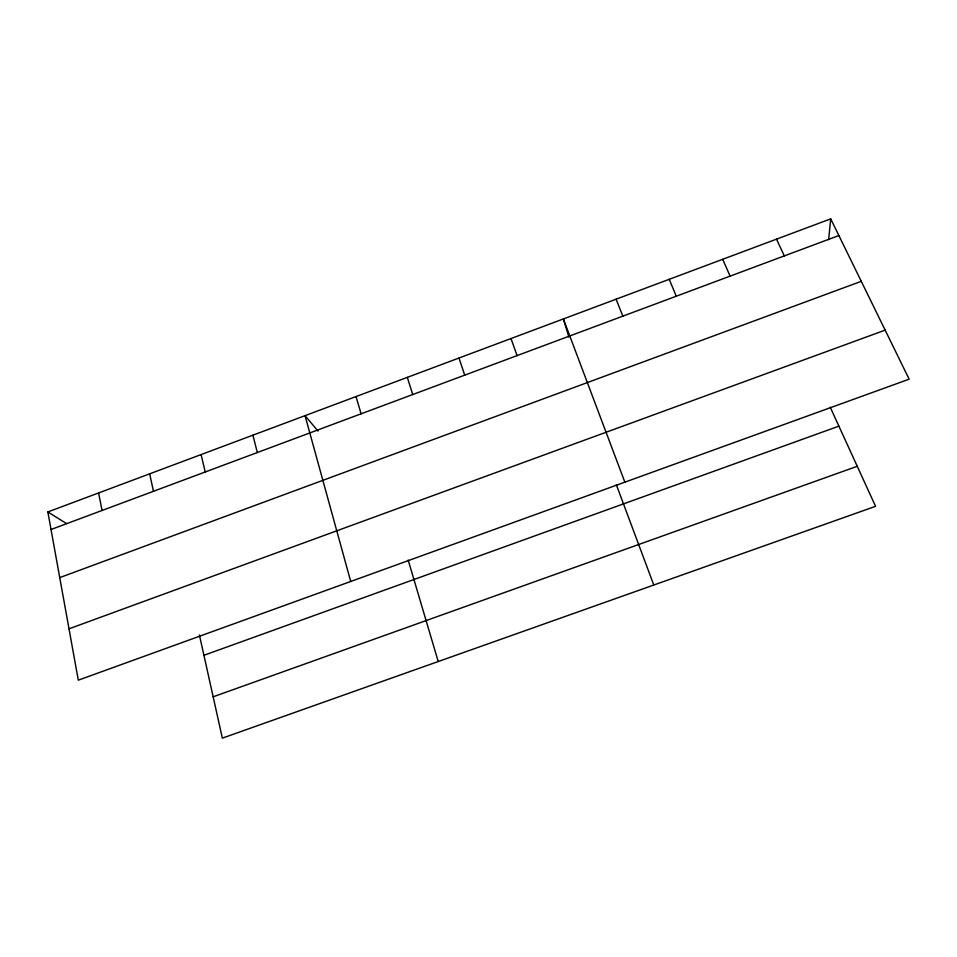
<?xml version="1.0" encoding="UTF-8"?>
<svg xmlns="http://www.w3.org/2000/svg" width="957" height="957" viewBox="0 0 957 957"><rect width="100%" height="100%" fill="white"/><g stroke="black" fill="none" stroke-linecap="round" stroke-linejoin="round"><path stroke-width="1.44" d="M828.642 239.633L830.712 218.854L47.85 511.947L78.307 680.164L909.15 379.175L830.712 218.854M51.032 529.508L838.882 235.542M59.741 577.609L861.276 281.322M69.012 628.809L885.153 330.129M203.925 655.306L838.894 426.152M213.16 696.804L857.245 466.286M47.85 511.947L66.535 523.575M318.047 431.105L305.044 415.661L350.717 581.473M776.498 239.154L784.309 255.902M830.221 407.192L875.559 506.313L222.347 738.146L199.403 634.946M722.667 259.311L730.107 276.13M669.206 279.324L676.3 296.203M616.105 299.206L622.851 316.145M624.861 482.161L563.374 318.944L568.913 337.055M616.308 484.685L653.787 585.014M511.002 338.551L517.067 355.621M458.989 358.026L464.719 375.144M407.323 377.369L412.73 394.547M408.184 560.096L438.222 661.526M356.016 396.581L361.088 413.819M252.899 435.184L257.325 452.529M201.102 454.575L205.217 471.968M149.663 473.835L153.467 491.288M98.583 492.951L102.076 510.464"/></g></svg>
